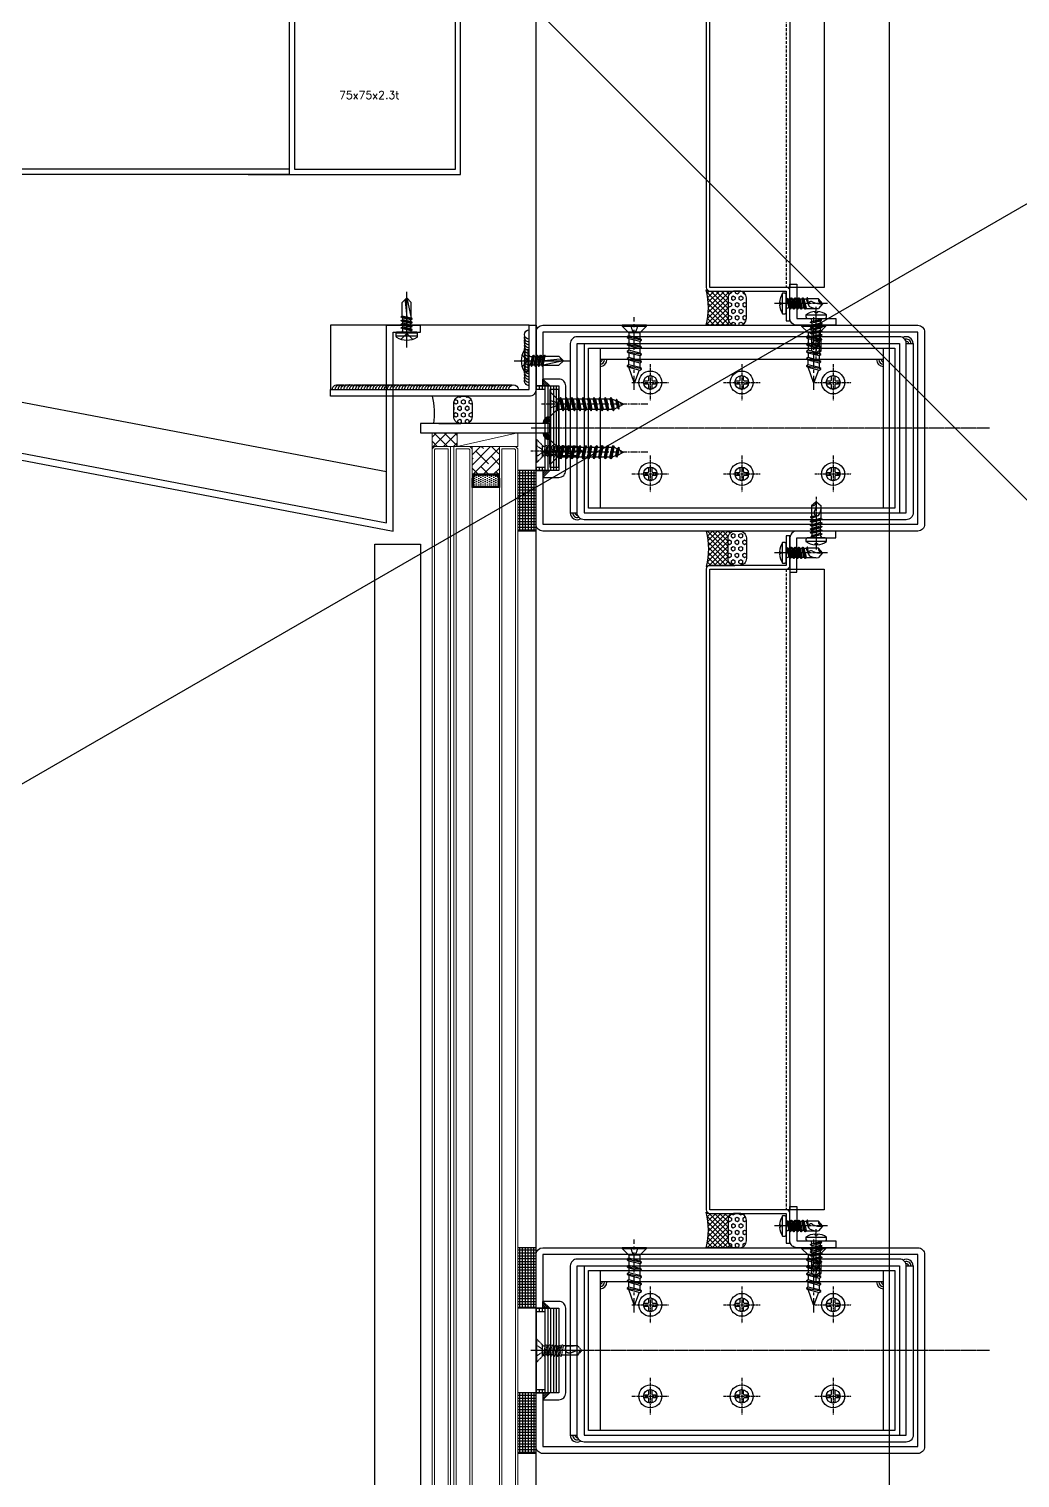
# Model space of a CAD drawing. Extents: x -3378 to 102197, y -3799 to 48702.
# Drawn here: x 78469 to 78903, y 17092 to 17726 of the extents above; entities that cross this region are included whole.
import ezdxf

# ---------------------------------------------------------------- set-up
doc = ezdxf.new("R2010")
doc.units = 0
for name, pattern in [('CEN1', [9, 6, -1, 1, -1]), ('CENTER', [2, 1.25, -0.25, 0.25, -0.25]), ('HIDDEN', [0.375, 0.25, -0.125])]:
    doc.linetypes.add(name, pattern=pattern)
for name, color, linetype in [('24WELD', 55, 'Continuous'), ('ARR', 6, 'Continuous'), ('BCM CL', 14, 'CENTER'), ('BCM-DIM', 54, 'Continuous'), ('BCM-draft', 252, 'Continuous'), ('BCM-EXT', 2, 'Continuous'), ('BCM-Extu', 4, 'Continuous'), ('BCM-SIL', 8, 'Continuous'), ('CENTER', 4, 'CENTER'), ('CL', 14, 'CENTER'), ('GM_SECT_15', 15, 'Continuous'), ('HIDDEN', 9, 'HIDDEN'), ('不鏽鋼板S.S.PANEL', 30, 'Continuous'), ('填縫物 SEALANT', 1, 'Continuous'), ('泡棉', 8, 'Continuous'), ('矽利康', 9, 'Continuous'), ('螺絲 固定五金 FASTENERS', 124, 'Continuous'), ('螺絲、螺栓', 4, 'Continuous'), ('視覺模型鋁擠型暫替', 4, 'Continuous'), ('視覺模型鋁擠型暫替材質文字', 1, 'Continuous'), ('金屬面材 METAL PANEL', 2, 'Continuous'), ('镀锌钢板', 3, 'Continuous'), ('隔熱材 INSULATION', 9, 'HIDDEN')]:
    doc.layers.add(name, color=color, linetype=linetype)
doc.layers.add('BCM-GK', color=252, linetype='Continuous', lineweight=5)
doc.layers.add('BCM-GLA', color=4, linetype='Continuous', lineweight=5)
doc.layers.add('不顯示', color=254, linetype='Continuous', plot=False)
doc.styles.add('DIM', font='simplex.shx', dxfattribs={"bigfont": 'chineset.shx'})
pattern_1 = [(45, (-80931.47096, -992287.45455), (-0.44194173824, 0.44194173824), [])]

# ---------------------------------------------------------------- blocks, each defined once
blk = doc.blocks.new('75x75x2.3t')
at = {"layer": 'GM_SECT_15'}
for points in [[(0, -75), (75, -75), (75, 0), (0, 0)], [(2.3, -72.7), (72.7, -72.7), (72.7, -2.3), (2.3, -2.3)]]:
    blk.add_lwpolyline(points, close=True, dxfattribs=at)
at = {"layer": '不顯示', "linetype": 'Continuous', "insert": (21.79, -38.48), "char_height": 3.5, "attachment_point": 1, "style": 'DIM'}
blk.add_mtext_dynamic_manual_height_columns('75x75x2.3t', width=3.4858, gutter_width=17.5, heights=[0], dxfattribs=at)
blk = doc.blocks.new('*U62')
blk.add_lwpolyline([(5, -0.3), (5, 0), (-5, 0), (-5, -0.3)])
at = {"layer": 'CL'}
blk.add_line((0, -20.87), (0, 2.23), dxfattribs=at)
at = {"layer": 'HIDDEN'}
for p, q in [((-5, -0.3), (-2.5, -2.8)), ((5, -0.3), (-5, -0.3)), ((2.5, -2.8), (-2.5, -2.8)), ((-1.92, -4.04), (-2.46, -4.35)), ((-2.46, -4.35), (-2.46, -4.53)), ((-2.46, -4.53), (-1.92, -4.84)), ((-1.92, -5.47), (-2.46, -5.78)), ((-2.46, -5.78), (-2.46, -5.96)), ((-2.46, -5.96), (-1.92, -6.27)), ((1.92, -3.32), (-1.92, -4.04)), ((-1.92, -4.04), (-1.92, -3.41)), ((1.92, -4.13), (-1.92, -4.84)), ((1.92, -4.75), (-1.92, -5.47)), ((-1.92, -5.47), (-1.92, -4.84)), ((1.92, -5.55), (-1.92, -6.27)), ((1.92, -6.18), (-1.92, -6.89)), ((-1.92, -6.89), (-1.92, -6.27)), ((1.92, -3.32), (2.46, -3.63)), ((2.46, -3.81), (1.92, -4.12)), ((1.92, -4.75), (1.92, -4.12)), ((1.92, -4.75), (2.46, -5.06)), ((2.46, -5.24), (1.92, -5.55)), ((1.92, -6.18), (1.92, -5.55)), ((1.92, -6.18), (2.46, -6.49)), ((2.46, -3.63), (2.46, -3.81)), ((2.46, -5.06), (2.46, -5.24)), ((5, -0.3), (2.5, -2.8)), ((-1.92, -6.89), (-2.46, -7.21)), ((-2.46, -7.21), (-2.46, -7.38)), ((-2.46, -7.38), (-1.92, -7.69)), ((-1.92, -8.32), (-2.46, -8.63)), ((-2.46, -8.63), (-2.46, -8.81)), ((-2.46, -8.81), (-1.92, -9.12)), ((-1.92, -9.75), (-2.46, -10.06)), ((-2.46, -10.06), (-2.46, -10.24)), ((-2.46, -10.24), (-1.92, -10.55)), ((-1.92, -11.18), (-2.46, -11.49)), ((-2.46, -11.49), (-2.46, -11.67)), ((-2.46, -11.67), (-1.92, -11.98)), ((-2.05, -18.3), (-2.05, -11.91)), ((1.92, -6.98), (-1.92, -7.69)), ((1.92, -7.61), (-1.92, -8.32)), ((-1.92, -8.32), (-1.92, -7.69)), ((1.92, -8.41), (-1.92, -9.12)), ((1.92, -9.04), (-1.92, -9.75)), ((-1.92, -9.75), (-1.92, -9.12)), ((1.92, -9.84), (-1.92, -10.55)), ((1.92, -10.46), (-1.92, -11.18)), ((-1.92, -11.18), (-1.92, -10.55)), ((1.92, -11.27), (-1.92, -11.98)), ((2.46, -6.67), (1.92, -6.98)), ((1.92, -7.61), (1.92, -6.98)), ((1.92, -7.61), (2.46, -7.92)), ((2.46, -8.1), (1.92, -8.41)), ((1.92, -9.04), (1.92, -8.41)), ((1.92, -9.04), (2.46, -9.35)), ((2.46, -9.53), (1.92, -9.84)), ((1.92, -10.46), (1.92, -9.84)), ((1.92, -10.46), (2.46, -10.78)), ((2.46, -10.95), (1.92, -11.27)), ((2.05, -18.25), (2.05, -11.19)), ((2.46, -6.49), (2.46, -6.67)), ((2.46, -7.92), (2.46, -8.1)), ((2.46, -9.35), (2.46, -9.53)), ((2.46, -10.78), (2.46, -10.95)), ((-2.05, -18.3), (-1.9, -13.44)), ((0, -20), (-2.05, -18.3)), ((2.05, -18.25), (0, -20))]:
    blk.add_line(p, q, dxfattribs=at)
for points in [[(-2.5, 0), (-1.03, -2.24, 0.216006), (0, -2.8)], [(2.5, 0), (1.03, -2.24, -0.216006), (0, -2.8)]]:
    blk.add_lwpolyline(points, format="xyb", dxfattribs=at)
for points in [[(-1.9, -13.44), (-1.71, -13.23), (-1.43, -13.04), (-1.18, -12.91), (-0.96, -12.83), (-0.77, -12.79), (-0.6, -12.78), (-0.45, -12.79), (-0.31, -12.82), (-0.18, -12.85), (-0.06, -12.89), (0.05, -12.93), (0.16, -12.97), (0.25, -13.02), (0.34, -13.08), (0.42, -13.14), (0.49, -13.2), (0.55, -13.26), (0.61, -13.33), (0.66, -13.4), (0.7, -13.48), (0.75, -13.56), (0.78, -13.64), (0.82, -13.72), (0.86, -13.8), (0.89, -13.89), (0.93, -13.98), (0.96, -14.07), (0.98, -14.16), (1.01, -14.26), (1.02, -14.37), (1.03, -14.48), (1.03, -14.6), (1.01, -14.73), (0.99, -14.86), (0.96, -15.01), (0.92, -15.15), (0.88, -15.31), (0.82, -15.47), (0.77, -15.63), (0.71, -15.8), (0.64, -15.97), (0.57, -16.14), (0.5, -16.32), (0.43, -16.5), (0.36, -16.68), (0.28, -16.86), (0.21, -17.04), (0.14, -17.22), (0.07, -17.41), (0.01, -17.61), (-0.05, -17.85), (-0.09, -18.14), (-0.11, -18.51), (-0.12, -18.97), (-0.1, -19.53), (0, -20)], [(2.05, -18.25), (1.65, -18.31), (1.2, -18.49), (0.87, -18.66), (0.62, -18.82), (0.43, -19), (0.27, -19.23), (0.12, -19.52), (0, -20)]]:
    blk.add_lwpolyline(points, dxfattribs=at)
for centre, radius, start, end in [((-2.62, -3.49), 0.699, 357.95682, 80.16401), ((2.61, -3.48), 0.689, 98.90032, 173.25863)]:
    blk.add_arc(centre, radius, start, end, dxfattribs=at)
blk = doc.blocks.new('A$C19CB1797')
at = {"layer": 'BCM-SIL'}
for p, q in [((3.53, 19.39, 0), (13.03, 19.39, 0)), ((8.28, 24.29, 0), (8.28, 0, 0)), ((3.53, 18.16, 0), (13.03, 18.16, 0)), ((6.49, 17.06, 0), (5.88, 16.71, 0)), ((5.88, 16.71, 0), (10.68, 15.91, 0)), ((5.88, 16.71, 0), (5.88, 16.51, 0)), ((5.88, 16.51, 0), (10.68, 15.72, 0)), ((5.88, 16.51, 0), (6.49, 16.16, 0)), ((6.49, 15.47, 0), (5.88, 15.12, 0)), ((5.88, 15.12, 0), (10.68, 14.32, 0)), ((5.88, 15.12, 0), (5.88, 14.92, 0)), ((5.88, 14.92, 0), (10.68, 14.13, 0)), ((5.88, 14.92, 0), (6.49, 14.57, 0)), ((6.49, 13.88, 0), (5.88, 13.53, 0)), ((5.88, 13.53, 0), (10.68, 12.74, 0)), ((5.88, 13.53, 0), (5.88, 13.33, 0)), ((5.88, 13.33, 0), (10.68, 12.54, 0)), ((5.88, 13.33, 0), (6.49, 12.98, 0)), ((6.49, 17.06, 0), (10.07, 16.26, 0)), ((6.49, 16.16, 0), (10.07, 15.36, 0)), ((6.49, 16.16, 0), (6.49, 15.47, 0)), ((6.49, 15.47, 0), (10.07, 14.68, 0)), ((6.49, 14.57, 0), (10.07, 13.78, 0)), ((6.49, 14.57, 0), (6.49, 13.88, 0)), ((6.49, 13.88, 0), (10.07, 13.09, 0)), ((6.49, 12.98, 0), (10.07, 12.19, 0)), ((6.49, 12.98, 0), (6.49, 12.3, 0)), ((10.07, 17.06, 0), (10.07, 16.26, 0)), ((10.07, 17.06, 0), (10.07, 16.26, 0)), ((10.07, 16.26, 0), (10.68, 15.91, 0)), ((10.68, 15.72, 0), (10.07, 15.36, 0)), ((10.07, 15.36, 0), (10.07, 14.68, 0)), ((10.07, 14.68, 0), (10.68, 14.32, 0)), ((10.68, 14.13, 0), (10.07, 13.78, 0)), ((10.07, 13.78, 0), (10.07, 13.09, 0)), ((10.07, 13.09, 0), (10.68, 12.74, 0)), ((10.68, 15.91, 0), (10.68, 15.72, 0)), ((10.68, 14.32, 0), (10.68, 14.13, 0)), ((10.68, 12.74, 0), (10.68, 12.54, 0)), ((6.49, 12.3, 0), (5.88, 11.94, 0)), ((5.88, 11.94, 0), (10.68, 11.15, 0)), ((5.88, 11.94, 0), (5.88, 11.75, 0)), ((5.88, 11.75, 0), (10.68, 10.95, 0)), ((5.88, 11.75, 0), (6.28, 11.52, 0)), ((8.28, 2.66, 0), (6.28, 11.52, 0)), ((6.28, 11.52, 0), (6.28, 4.66, 0)), ((6.28, 11.52, 0), (10.28, 10.72, 0)), ((6.49, 12.3, 0), (10.07, 11.5, 0)), ((9.03, 4.16, 0), (8.28, 11.12, 0)), ((10.68, 12.54, 0), (10.07, 12.19, 0)), ((10.07, 12.19, 0), (10.07, 11.5, 0)), ((10.07, 11.5, 0), (10.68, 11.15, 0)), ((10.68, 10.95, 0), (10.28, 10.72, 0)), ((10.28, 10.72, 0), (10.28, 4.66, 0)), ((10.68, 11.15, 0), (10.68, 10.95, 0)), ((6.28, 4.66, 0), (8.28, 2.66, 0)), ((8.28, 2.66, 0), (10.28, 4.66, 0)), ((8.28, 2.66, 0), (9.03, 4.16, 0))]:
    blk.add_line(p, q, dxfattribs=at)
at = {"layer": 'BCM-SIL', "elevation": 0}
blk.add_lwpolyline([(12.8, 19.81, 0.297439), (3.75, 19.81, 0.253368), (3.53, 19.39), (3.53, 18.16, 0.414214), (4.03, 17.66), (12.53, 17.66, 0.414214), (13.03, 18.16), (13.03, 19.39, 0.253368)], format="xyb", close=True, dxfattribs=at)
at = {"layer": 'BCM-SIL', "ltscale": 0.1, "elevation": 0}
blk.add_lwpolyline([(5.78, 20.77), (7.8, 18.64, 0.205918), (8.28, 18.43, 0.205918), (8.75, 18.64), (10.78, 20.77)], format="xyb", dxfattribs=at)
at = {"layer": 'BCM-SIL'}
for centre, start, end in [((5.89, 17.06, 0), 0, 90), ((10.67, 17.06, 0), 90, 180)]:
    blk.add_arc(centre, 0.6, start, end, dxfattribs=at)
blk = doc.blocks.new('*u927')
at = {"layer": 'CENTER', "color": 0, "ltscale": 5}
blk.add_line((28.28, 0), (-3.62, 0), dxfattribs=at)
at = {"layer": '螺絲、螺栓', "color": 0, "linetype": 'ByBlock', "ltscale": 0.2}
for p, q in [((0.3, 5.3), (0.3, -5.3)), ((3.1, 2.5), (3.1, -2.5)), ((3.1, 2.39), (4.64, 2.39)), ((5.08, 3.15), (6.34, -3.15)), ((5.7, 2.39), (7.79, 2.39)), ((8.23, 3.15), (9.49, -3.15)), ((8.85, 2.39), (10.94, 2.39)), ((11.38, 3.15), (12.64, -3.15)), ((12, 2.39), (14.09, 2.39)), ((14.53, 3.15), (15.79, -3.15)), ((17.24, 2.39), (15.15, 2.39)), ((17.68, 3.15), (18.94, -3.15)), ((18.17, 2.61), (24.84, 0.24)), ((3.1, -2.39), (5.9, -2.39)), ((6.96, -2.39), (9.05, -2.39)), ((10.11, -2.39), (12.2, -2.39)), ((13.26, -2.39), (15.35, -2.39)), ((16.41, -2.39), (18.5, -2.39)), ((24.84, -0.23), (19.52, -2.25))]:
    blk.add_line(p, q, dxfattribs=at)
blk.add_lwpolyline([(3.1, -2.5), (0.3, -5.3), (0, -5.3), (0, 5.3), (0.3, 5.3), (3.1, 2.5)], dxfattribs=at)
blk.add_lwpolyline([(0, 1.61, -0.048054), (2.67, 0.68, -0.292428), (3.1, 0, -0.292428), (2.67, -0.68, -0.048054), (0, -1.61, -0.048054)], format="xyb", dxfattribs=at)
for points in [[(6.34, -3.15), (5.9, -2.39), (4.64, 2.39), (5.08, 3.15), (5.27, 3.15), (5.7, 2.39), (6.96, -2.39), (6.53, -3.15)], [(9.49, -3.15), (9.05, -2.39), (7.79, 2.39), (8.23, 3.15), (8.42, 3.15), (8.85, 2.39), (10.11, -2.39), (9.68, -3.15)], [(12.64, -3.15), (12.2, -2.39), (10.94, 2.39), (11.38, 3.15), (11.57, 3.15), (12, 2.39), (13.26, -2.39), (12.83, -3.15)], [(15.79, -3.15), (15.35, -2.39), (14.09, 2.39), (14.53, 3.15), (14.72, 3.15), (15.15, 2.39), (16.41, -2.39), (15.98, -3.15)], [(18.94, -3.15), (18.5, -2.39), (17.24, 2.39), (17.68, 3.15), (17.87, 3.15), (18.3, 2.39), (19.56, -2.39), (19.13, -3.15)]]:
    blk.add_lwpolyline(points, close=True, dxfattribs=at)
blk.add_arc((24.75, 0), 0.252, 292.16272, 69.4623, dxfattribs=at)
blk = doc.blocks.new('*U929')
blk.add_blockref('*u927', (0, 0))
blk = doc.blocks.new('橫料01')
at = {"layer": '視覺模型鋁擠型暫替', "linetype": 'Continuous'}
h = blk.add_hatch(dxfattribs=at)
h.set_pattern_fill('ANSI31', color=1, scale=5)
h.set_pattern_definition(pattern_1)
h.paths.add_polyline_path([(-151.5, -26.5), (-148.5, -26.5), (-151.5, -23.5)])
h = blk.add_hatch(dxfattribs=at)
h.set_pattern_fill('ANSI31', color=1, scale=5)
h.set_pattern_definition(pattern_1)
h.paths.add_polyline_path([(-151.5, -66.5), (-148.5, -63.5), (-151.5, -63.5)])
at = {"layer": '視覺模型鋁擠型暫替', "color": 1, "linetype": 'Continuous'}
for points in [[(-148.5, -26.5), (-151.5, -26.5), (-151.5, -23.5), (-148.5, -26.5)], [(-148.5, -63.5), (-151.5, -63.5), (-151.5, -66.5), (-148.5, -63.5)]]:
    blk.add_lwpolyline(points, dxfattribs=at)
at = {"layer": '視覺模型鋁擠型暫替', "color": 7, "linetype": 'Continuous'}
for centre, radius, start, end in [((7.5, -8), 3, 0, 120), ((7.5, -8), 2, 0, 109.47122), ((7.5, -8), 1, 0, 99.59407), ((-136.5, -82.01), 3, 180, 300), ((-136.5, -82.01), 2, 180, 289.47122), ((-136.5, -82.01), 1, 180, 279.59407)]:
    blk.add_arc(centre, radius, start, end, dxfattribs=at)
at = {"layer": '金屬面材 METAL PANEL'}
for points in [[(-151.5, -63.5), (-151.5, -87.01), (12.5, -87.01), (12.5, -3), (-151.49, -3), (-151.5, -26.5), (-154.5, -26.5), (-154.49, -3, -0.414128), (-151.49, 0), (12.5, 0, -0.414214), (15.5, -3), (15.5, -87.01, -0.414214), (12.5, -90.01), (-151.5, -90.01, -0.414214), (-154.5, -87.01), (-154.5, -63.5)], [(-151.5, -66.5), (-144.5, -66.5, 0.414214), (-141.5, -63.5), (-141.5, -26.5, 0.414239), (-144.5, -23.5), (-151.5, -23.5), (-148.5, -26.5), (-144.5, -26.5), (-144.5, -63.5), (-148.5, -63.5)]]:
    blk.add_lwpolyline(points, format="xyb", close=True, dxfattribs=at)
at = {"layer": '镀锌钢板'}
for points in [[(-136.5, -82.01), (-136.5, -8), (4.5, -8), (4.5, -82.01), (7.5, -82.01), (7.5, -8, 0.414214), (4.5, -5), (-136.5, -5, 0.414214), (-139.5, -8), (-139.5, -82.01)], [(10.5, -8), (10.5, -82.01, -0.414214), (7.5, -85.01), (-133.5, -85.01, -0.414214), (-136.5, -82.01), (-136.5, -8), (-133.5, -8), (-133.5, -82.01), (7.5, -82.01), (7.5, -8)]]:
    blk.add_lwpolyline(points, format="xyb", close=True, dxfattribs=at)
at = {"layer": '螺絲 固定五金 FASTENERS', "xscale": -1.000000000000002, "rotation": 90}
for p in [(-111.5, 0), (-33, 0)]:
    blk.add_blockref('*U929', p, dxfattribs=at)
blk = doc.blocks.new('*U35')
blk.add_lwpolyline([(1.22, 0.68), (2.48, 0.68, -0.398336), (3.02, 0.16, -0.027263), (3.02, -0.16, -0.398336), (2.48, -0.68), (1.22, -0.68, 0.414214), (0.68, -1.22), (0.68, -2.48, -0.398336), (0.16, -3.02, -0.027263), (-0.16, -3.02, -0.398336), (-0.68, -2.48), (-0.68, -1.22, 0.414214), (-1.22, -0.68), (-2.48, -0.68, -0.398336), (-3.02, -0.16, -0.027263), (-3.02, 0.16, -0.398336), (-2.48, 0.68), (-1.22, 0.68, 0.414214), (-0.68, 1.22), (-0.68, 2.48, -0.398336), (-0.16, 3.02, -0.027263), (0.16, 3.02, -0.398336), (0.68, 2.48), (0.68, 1.22, 0.414214)], format="xyb", close=True)
blk.add_circle((0, 0), 5)
at = {"layer": 'CL'}
for p, q in [((0, 8.04), (0, -8.04)), ((-8.04, 0), (8.04, 0))]:
    blk.add_line(p, q, dxfattribs=at)
blk = doc.blocks.new('圓孔6mm')
at = {"layer": '視覺模型鋁擠型暫替', "color": 6, "linetype": 'Continuous'}
blk.add_circle((0, 0), 3, dxfattribs=at)
at = {"layer": 'BCM-draft'}
blk.add_blockref('*U35', (0, 0), dxfattribs=at)
blk = doc.blocks.new('4t 托架')
at = {"layer": '視覺模型鋁擠型暫替', "color": 7, "linetype": 'Continuous'}
for centre, radius, start, end in [((14.5, -11.5), 1, 270, 0), ((14.5, -11.5), 2, 270, 0), ((14.5, -11.5), 3, 270, 0), ((138.5, -11.5), 3, 180, 270), ((138.5, -11.5), 2, 180, 270), ((138.5, -11.5), 1, 180, 270)]:
    blk.add_arc(centre, radius, start, end, dxfattribs=at)
at = {"layer": '镀锌钢板', "color": 6, "linetype": 'Continuous'}
for p, q in [((14.5, -6.5), (14.5, -76.51)), ((138.5, -11.5), (14.5, -11.5)), ((138.5, -76.51), (138.5, -6.5))]:
    blk.add_line(p, q, dxfattribs=at)
blk.add_lwpolyline([(9.5, -6.5), (143.5, -6.5), (143.5, -76.51), (9.5, -76.51)], close=True, dxfattribs=at)
at = {"layer": '視覺模型鋁擠型暫替', "linetype": 'Continuous'}
for p in [(36.5, -21.5), (76.5, -21.5), (116.5, -21.5), (36.5, -61.51), (76.5, -61.51), (116.5, -61.51)]:
    blk.add_blockref('圓孔6mm', p, dxfattribs=at)
blk = doc.blocks.new('A$C4E2A2353')
at = {"layer": 'ARR', "color": 0, "linetype": 'CEN1', "ltscale": 0.5}
blk.add_line((42.86, 0), (-3.62, 0), dxfattribs=at)
at = {"layer": 'ARR', "color": 0, "linetype": 'ByBlock', "ltscale": 0.3}
for p, q in [((0.3, -5.3), (0.3, 5.3)), ((3.1, -2.5), (3.1, 2.5)), ((4.38, 2.15), (3.1, 2.15)), ((3.1, 1.24), (3.82, -2.16)), ((4.71, 2.87), (4.38, 2.15)), ((4.38, 2.15), (5.3, -2.16)), ((4.43, 1.96), (5.34, -2.36)), ((5.34, 2.15), (4.71, 2.87)), ((4.71, 2.87), (5.93, -2.88)), ((4.89, 2.06), (5.8, -2.26)), ((6.82, 2.15), (5.34, 2.15)), ((5.34, 2.15), (6.26, -2.16)), ((5.34, 2.15), (6.26, -2.16)), ((7.15, 2.87), (6.82, 2.15)), ((6.82, 2.15), (7.74, -2.16)), ((6.86, 1.96), (7.78, -2.36)), ((7.78, 2.15), (7.15, 2.87)), ((7.15, 2.87), (8.37, -2.88)), ((7.32, 2.06), (8.24, -2.26)), ((9.26, 2.15), (7.78, 2.15)), ((7.78, 2.15), (8.7, -2.16)), ((7.78, 2.15), (8.7, -2.16)), ((9.59, 2.87), (9.26, 2.15)), ((9.26, 2.15), (10.17, -2.16)), ((9.3, 1.96), (10.21, -2.36)), ((10.22, 2.15), (9.59, 2.87)), ((9.59, 2.87), (10.81, -2.88)), ((9.76, 2.06), (10.67, -2.26)), ((11.7, 2.15), (10.22, 2.15)), ((10.22, 2.15), (11.13, -2.16)), ((10.22, 2.15), (11.13, -2.16)), ((12.02, 2.87), (11.7, 2.15)), ((11.7, 2.15), (12.61, -2.16)), ((11.74, 1.96), (12.65, -2.36)), ((12.66, 2.15), (12.02, 2.87)), ((12.02, 2.87), (13.24, -2.88)), ((12.2, 2.06), (13.11, -2.26)), ((14.13, 2.15), (12.66, 2.15)), ((12.66, 2.15), (13.57, -2.16)), ((12.66, 2.15), (13.57, -2.16)), ((14.46, 2.87), (14.13, 2.15)), ((14.13, 2.15), (15.05, -2.16)), ((14.18, 1.96), (15.09, -2.36)), ((15.09, 2.15), (14.46, 2.87)), ((14.46, 2.87), (15.68, -2.88)), ((14.64, 2.06), (15.55, -2.26)), ((16.57, 2.15), (15.09, 2.15)), ((15.09, 2.15), (16.01, -2.16)), ((15.09, 2.15), (16.01, -2.16)), ((16.9, 2.87), (16.57, 2.15)), ((16.57, 2.15), (17.49, -2.16)), ((16.61, 1.96), (17.53, -2.36)), ((17.53, 2.15), (16.9, 2.87)), ((16.9, 2.87), (18.12, -2.88)), ((17.07, 2.06), (17.99, -2.26)), ((19.01, 2.15), (17.53, 2.15)), ((17.53, 2.15), (18.45, -2.16)), ((17.53, 2.15), (18.45, -2.16)), ((19.34, 2.87), (19.01, 2.15)), ((19.01, 2.15), (19.92, -2.16)), ((19.05, 1.96), (19.96, -2.36)), ((19.97, 2.15), (19.34, 2.87)), ((19.34, 2.87), (20.56, -2.88)), ((19.51, 2.06), (20.42, -2.26)), ((21.45, 2.15), (19.97, 2.15)), ((19.97, 2.15), (20.88, -2.16)), ((19.97, 2.15), (20.88, -2.16)), ((21.77, 2.87), (21.45, 2.15)), ((21.77, 2.87), (21.45, 2.15)), ((21.45, 2.15), (22.36, -2.16)), ((21.45, 2.15), (22.36, -2.16)), ((21.49, 1.96), (22.4, -2.36)), ((21.49, 1.96), (22.4, -2.36)), ((22.41, 2.15), (21.77, 2.87)), ((21.77, 2.87), (22.99, -2.88)), ((22.41, 2.15), (21.77, 2.87)), ((21.77, 2.87), (22.99, -2.88)), ((21.95, 2.06), (22.86, -2.26)), ((21.95, 2.06), (22.86, -2.26)), ((23.88, 2.15), (22.41, 2.15)), ((22.41, 2.15), (23.32, -2.16)), ((23.88, 2.15), (22.41, 2.15)), ((22.41, 2.15), (23.32, -2.16)), ((22.41, 2.15), (23.32, -2.16)), ((22.41, 2.15), (23.32, -2.16)), ((24.21, 2.87), (23.88, 2.15)), ((24.21, 2.87), (23.88, 2.15)), ((23.88, 2.15), (24.8, -2.16)), ((23.88, 2.15), (24.8, -2.16)), ((23.93, 1.96), (24.84, -2.36)), ((23.93, 1.96), (24.84, -2.36)), ((24.84, 2.15), (24.21, 2.87)), ((24.21, 2.87), (25.43, -2.88)), ((24.84, 2.15), (24.21, 2.87)), ((24.21, 2.87), (25.43, -2.88)), ((24.38, 2.06), (25.3, -2.26)), ((24.38, 2.06), (25.3, -2.26)), ((26.32, 2.15), (24.84, 2.15)), ((24.84, 2.15), (25.76, -2.16)), ((26.32, 2.15), (24.84, 2.15)), ((24.84, 2.15), (25.76, -2.16)), ((24.84, 2.15), (25.76, -2.16)), ((24.84, 2.15), (25.76, -2.16)), ((26.65, 2.87), (26.32, 2.15)), ((26.65, 2.87), (26.32, 2.15)), ((26.32, 2.15), (27.24, -2.16)), ((26.32, 2.15), (27.24, -2.16)), ((26.36, 1.96), (27.28, -2.36)), ((26.36, 1.96), (27.28, -2.36)), ((27.28, 2.15), (26.65, 2.87)), ((26.65, 2.87), (27.87, -2.88)), ((27.28, 2.15), (26.65, 2.87)), ((26.65, 2.87), (27.87, -2.88)), ((26.82, 2.06), (27.74, -2.26)), ((26.82, 2.06), (27.74, -2.26)), ((28.91, 1.45), (27.28, 2.15)), ((27.28, 2.15), (28.19, -2.16)), ((27.28, 2.15), (28.19, -2.16)), ((27.28, 2.15), (28.19, -2.16)), ((27.28, 2.15), (28.19, -2.16)), ((29.24, 2.17), (28.91, 1.45)), ((28.91, 1.45), (29.52, -1.46)), ((29.96, 0.99), (29.24, 2.17)), ((29.24, 2.17), (30.16, -2.18)), ((32.25, 0), (29.96, 1.25)), ((29.96, 0.99), (30.39, -1)), ((32.26, 0), (32.25, 0)), ((3.1, -1.02), (3.49, -2.88)), ((3.1, -2.44), (3.49, -2.88)), ((3.49, -2.88), (3.82, -2.16)), ((3.82, -2.16), (5.3, -2.16)), ((5.3, -2.16), (5.93, -2.88)), ((5.93, -2.88), (6.26, -2.16)), ((6.26, -2.16), (7.74, -2.16)), ((7.74, -2.16), (8.37, -2.88)), ((8.37, -2.88), (8.7, -2.16)), ((8.7, -2.16), (10.17, -2.16)), ((10.17, -2.16), (10.81, -2.88)), ((10.81, -2.88), (11.13, -2.16)), ((11.13, -2.16), (12.61, -2.16)), ((12.61, -2.16), (13.24, -2.88)), ((13.24, -2.88), (13.57, -2.16)), ((13.57, -2.16), (15.05, -2.16)), ((15.05, -2.16), (15.68, -2.88)), ((15.68, -2.88), (16.01, -2.16)), ((16.01, -2.16), (17.49, -2.16)), ((17.49, -2.16), (18.12, -2.88)), ((18.12, -2.88), (18.45, -2.16)), ((18.45, -2.16), (19.92, -2.16)), ((19.92, -2.16), (20.56, -2.88)), ((20.56, -2.88), (20.88, -2.16)), ((20.88, -2.16), (22.36, -2.16)), ((22.36, -2.16), (22.99, -2.88)), ((22.36, -2.16), (22.99, -2.88)), ((22.99, -2.88), (23.32, -2.16)), ((22.99, -2.88), (23.32, -2.16)), ((23.32, -2.16), (24.8, -2.16)), ((23.32, -2.16), (24.8, -2.16)), ((24.8, -2.16), (25.43, -2.88)), ((24.8, -2.16), (25.43, -2.88)), ((25.43, -2.88), (25.76, -2.16)), ((25.43, -2.88), (25.76, -2.16)), ((25.76, -2.16), (27.24, -2.16)), ((25.76, -2.16), (27.24, -2.16)), ((27.24, -2.16), (27.87, -2.88)), ((27.24, -2.16), (27.87, -2.88)), ((27.87, -2.88), (28.19, -2.16)), ((27.87, -2.88), (28.19, -2.16)), ((28.19, -2.16), (29.52, -1.46)), ((29.52, -1.46), (30.16, -2.18)), ((30.16, -2.18), (30.39, -1)), ((30.39, -1), (32.25, -0.01)), ((32.25, -0.01), (32.26, 0))]:
    blk.add_line(p, q, dxfattribs=at)
blk.add_lwpolyline([(3.1, 2.5), (0.3, 5.3), (0, 5.3), (0, -5.3), (0.3, -5.3), (3.1, -2.5)], dxfattribs=at)
blk.add_lwpolyline([(0, -1.61, 0.048054), (2.67, -0.68, 0.292428), (3.1, 0, 0.292428), (2.67, 0.68, 0.048054), (0, 1.61, 0.048054)], format="xyb", dxfattribs=at)
blk = doc.blocks.new('*U920')
at = {"layer": '螺絲、螺栓', "color": 0, "linetype": 'ByBlock', "xscale": -1, "rotation": 180}
blk.add_blockref('A$C4E2A2353', (0, 0), dxfattribs=at)
blk = doc.blocks.new('玻璃飾條03')
at = {"layer": '視覺模型鋁擠型暫替', "color": 2, "linetype": 'Continuous'}
for centre, radius, start, end in [((56.5, 0), 3, 90, 180), ((56.5, 0), 2.5, 90, 180), ((56.5, 0), 2, 90, 180), ((56.5, 0), 1.5, 90, 180), ((56.5, 0), 1, 90, 180), ((56.5, -4), 3, 180, 270), ((56.5, -4), 2.5, 180, 270), ((56.5, -4), 2, 180, 270), ((56.5, -4), 1.5, 180, 270), ((56.5, -4), 1, 180, 270)]:
    blk.add_arc(centre, radius, start, end, dxfattribs=at)
at = {"layer": '金屬面材 METAL PANEL', "linetype": 'Continuous'}
for points in [[(56.5, -19), (60.5, -19), (60.5, 15), (56.5, 15)], [(0, -4), (56.5, -4), (56.5, 0), (0, 0)]]:
    blk.add_lwpolyline(points, close=True, dxfattribs=at)
at = {"layer": '螺絲 固定五金 FASTENERS', "xscale": -1, "rotation": 180}
blk.add_blockref('*U920', (56.5, 8.5), dxfattribs=at)
at = {"layer": '螺絲 固定五金 FASTENERS'}
blk.add_blockref('*U920', (56.5, -12.5), dxfattribs=at)
blk = doc.blocks.new('*U740')
for centre, end in [((1.1, 34), 196.3529), ((1.2, 36.5), 196.3529), ((1.3, 41.5), 196.3529), ((1.3, 39), 196.3529), ((1.4, 44), 196.3529), ((0.7, 21.5), 196.3529), ((0.8, 24), 196.3529), ((0.9, 29), 196.3529), ((0.9, 26.5), 196.3529), ((1, 31.5), 196.3529), ((0.3, 9), 196.3529), ((0.4, 11.5), 196.3529), ((0.5, 16.5), 196.3529), ((0.5, 14), 196.3529), ((0.6, 19), 196.3529), ((0.1, 4), 268.1431), ((0.2, 6.5), 196.3529)]:
    blk.add_arc(centre, 4, 88.1431, end)
blk = doc.blocks.new('*U741')
for centre, end in [((-156.4, 5.1), 286.3529), ((-153.9, 5), 286.3529), ((-151.4, 4.9), 286.3529), ((-148.9, 4.8), 286.3529), ((-146.4, 4.7), 286.3529), ((-143.9, 4.7), 286.3529), ((-141.4, 4.6), 286.3529), ((-138.9, 4.5), 286.3529), ((-136.4, 4.4), 286.3529), ((-133.9, 4.3), 286.3529), ((-131.4, 4.3), 286.3529), ((-128.9, 4.2), 286.3529), ((-126.4, 4.1), 286.3529), ((-123.9, 4), 286.3529), ((-121.4, 3.9), 286.3529), ((-118.9, 3.9), 286.3529), ((-116.4, 3.8), 286.3529), ((-113.9, 3.7), 286.3529), ((-111.4, 3.6), 286.3529), ((-108.9, 3.5), 286.3529), ((-106.4, 3.5), 286.3529), ((-103.9, 3.4), 286.3529), ((-101.4, 3.3), 286.3529), ((-98.9, 3.2), 286.3529), ((-96.4, 3.1), 286.3529), ((-94, 3), 286.3529), ((-91.5, 3), 286.3529), ((-89, 2.9), 286.3529), ((-86.5, 2.8), 286.3529), ((-84, 2.7), 286.3529), ((-81.5, 2.6), 286.3529), ((-79, 2.6), 286.3529), ((-76.5, 2.5), 286.3529), ((-74, 2.4), 286.3529), ((-71.5, 2.3), 286.3529), ((-69, 2.2), 286.3529), ((-66.5, 2.2), 286.3529), ((-64, 2.1), 286.3529), ((-61.5, 2), 286.3529), ((-59, 1.9), 286.3529), ((-56.5, 1.8), 286.3529), ((-54, 1.7), 286.3529), ((-51.5, 1.7), 286.3529), ((-49, 1.6), 286.3529), ((-46.5, 1.5), 286.3529), ((-44, 1.4), 286.3529), ((-41.5, 1.3), 286.3529), ((-39, 1.3), 286.3529), ((-36.5, 1.2), 286.3529), ((-34, 1.1), 286.3529), ((-31.5, 1), 286.3529), ((-29, 0.9), 286.3529), ((-26.5, 0.9), 286.3529), ((-24, 0.8), 286.3529), ((-21.5, 0.7), 286.3529), ((-19, 0.6), 286.3529), ((-16.5, 0.5), 286.3529), ((-14, 0.5), 286.3529), ((-11.5, 0.4), 286.3529), ((-9, 0.3), 286.3529), ((-6.5, 0.2), 286.3529), ((-4, 0.1), 358.1431)]:
    blk.add_arc(centre, 4, 178.1431, end)
blk = doc.blocks.new('鋁板彎01')
at = {"layer": '金屬面材 METAL PANEL', "linetype": 'Continuous'}
blk.add_line((-3, 0), (-90, 0), dxfattribs=at)
at = {"layer": '金屬面材 METAL PANEL'}
blk.add_line((-90, 0), (-90, -28), dxfattribs=at)
blk.add_lwpolyline([(0, 0), (0, -28, -0.414214), (-3, -31), (-90, -31), (-90, -28), (-3, -28), (-3, 0), (-0.01, 0)], format="xyb", dxfattribs=at)
at = {"layer": '24WELD', "xscale": -0.5062500000000012, "yscale": 0.5062500000000012, "zscale": 0.5062500000000005, "rotation": 178.1430628016458}
for name, p in [('*U740', (-3, -2.03)), ('*U741', (-7.86, -28))]:
    blk.add_blockref(name, p, dxfattribs=at)
at = {"layer": 'BCM-SIL', "rotation": 90}
blk.add_blockref('A$C19CB1797', (14.66, -23.78, 0), dxfattribs=at)
blk = doc.blocks.new('*u55')
at = {"layer": '泡棉'}
h = blk.add_hatch(dxfattribs=at)
h.set_pattern_fill('HEX', color=256, scale=0.3)
h.set_pattern_definition([(0, (-4141.5022, 978.2385), (0, 1.6497784), [0.9525, -1.905]), (120, (-4141.5022, 978.2385), (-1.42875, -0.8248892), [0.9525, -1.905]), (60, (-4140.5497, 978.2385), (-1.42875, 0.8248892), [0.9525, -1.905])])
edge = h.paths.add_edge_path()
edge.add_line((-12, 9.53), (-3, 9.53))
edge.add_arc((-3, 12.53), 3, 270, 360)
edge.add_line((0, 12.53), (0, 14.53))
edge.add_arc((-3, 14.53), 3, 0, 90)
edge.add_line((-3, 17.53), (-12, 17.53))
edge.add_arc((-12, 14.53), 3, 90, 180)
edge.add_line((-15, 14.53), (-15, 12.53))
edge.add_arc((-12, 12.53), 3, 180, 270)
at = {"layer": '矽利康'}
h = blk.add_hatch(dxfattribs=at)
h.set_pattern_fill('ANSI37', color=256, scale=0.5, style=0)
h.set_pattern_definition([(45, (-4141.5022, 978.2385), (-1.122532, 1.122532), []), (135, (-4141.5022, 978.2385), (-1.122532, -1.122532), [])])
edge = h.paths.add_edge_path()
edge.add_arc((-7.73, -32.06), 32.98, 76.43716, 103.56284)
edge.add_arc((-16.6, 1.13), 1.6, 315, 360)
edge.add_line((-15, 1.13), (-15, 12.53))
edge.add_arc((-12, 12.53), 3, 180, 270)
edge.add_line((-12, 9.53), (-3, 9.53))
edge.add_arc((-3, 12.53), 3, 270, 360)
edge.add_line((0, 12.53), (0, 0))
at = {"layer": '泡棉'}
blk.add_lwpolyline([(-12, 9.53), (-3, 9.53, 0.414214), (0, 12.53), (0, 14.53, 0.414214), (-3, 17.53), (-12, 17.53, 0.414214), (-15, 14.53), (-15, 12.53, 0.414214)], format="xyb", close=True, dxfattribs=at)
at = {"layer": '矽利康'}
blk.add_lwpolyline([(0, 0, 0.118914), (-15.47, 0, 0.198912), (-15, 1.13), (-15, 12.53, 0.414214), (-12, 9.53), (-3, 9.53, 0.414214), (0, 12.53)], format="xyb", close=True, dxfattribs=at)
blk = doc.blocks.new('M5x16圓頭自攻')
at = {"layer": 'ARR', "color": 0, "linetype": 'CENTER', "ltscale": 0.87}
blk.add_line((18, 0), (-5.1, 0), dxfattribs=at)
at = {"layer": 'ARR', "color": 0, "linetype": 'ByBlock', "ltscale": 0.3}
for p, q in [((-1.61, -4.5), (-1.61, 4.5)), ((0.5, 2.24), (1.14, 1.9)), ((0.72, 2.13), (1.65, -2.5)), ((1.89, 1.9), (1.14, 1.9)), ((2.24, 2.5), (3.24, -2.5)), ((3.48, 1.9), (2.73, 1.9)), ((3.83, 2.5), (4.83, -2.5)), ((5.07, 1.9), (4.32, 1.9)), ((5.42, 2.5), (6.42, -2.5)), ((6.81, 1.9), (5.91, 1.9)), ((7.16, 2.5), (8.16, -2.5)), ((8.4, 1.9), (7.65, 1.9)), ((8.73, 1.9), (7.98, 1.9)), ((9.08, 2.5), (9.7, -0.6)), ((14.12, 2.1), (9.46, 2.1)), ((15.83, 0.06), (14.12, 2.1)), ((15.83, 0.06), (15.95, 0.06)), ((16, -0.01), (16, 0.01)), ((2.14, -1.9), (2.89, -1.9)), ((3.73, -1.9), (4.48, -1.9)), ((5.32, -1.9), (6.07, -1.9)), ((6.91, -1.9), (7.81, -1.9)), ((8.54, -2.1), (12.91, -2.1)), ((15.83, -0.06), (14.12, -2.1)), ((15.83, -0.06), (15.95, -0.06))]:
    blk.add_line(p, q, dxfattribs=at)
blk.add_lwpolyline([(-2.98, -0.5, 0.134476), (-1.61, -4.5), (-0.58, -4.5, 0.198912), (-0.44, -4.44), (-0.06, -4.06, 0.198912), (0, -3.92), (0, 3.92, 0.198912), (-0.06, 4.06), (-0.44, 4.44, 0.198912), (-0.58, 4.5), (-1.61, 4.5, 0.134562), (-2.98, 0.5), (-2.48, 0.5), (-2.48, -0.5), (-2.98, -0.5)], format="xyb", dxfattribs=at)
blk.add_lwpolyline([(1.14, 1.9), (2.14, -1.9), (1.8, -2.5), (1.65, -2.5), (1.3, -1.9), (0.3, 1.9), (0.5, 2.24)], dxfattribs=at)
for points in [[(3.24, -2.5), (2.89, -1.9), (1.89, 1.9), (2.24, 2.5), (2.39, 2.5), (2.73, 1.9), (3.73, -1.9), (3.39, -2.5)], [(4.83, -2.5), (4.48, -1.9), (3.48, 1.9), (3.83, 2.5), (3.98, 2.5), (4.32, 1.9), (5.32, -1.9), (4.98, -2.5)], [(6.42, -2.5), (6.07, -1.9), (5.07, 1.9), (5.42, 2.5), (5.57, 2.5), (5.91, 1.9), (6.91, -1.9), (6.57, -2.5)], [(8.16, -2.5), (7.81, -1.9), (6.81, 1.9), (7.16, 2.5), (7.31, 2.5), (7.65, 1.9), (8.65, -1.9), (8.31, -2.5)], [(9.08, 2.5), (8.73, 1.9), (9.7, -0.6), (9.46, 2.1), (9.23, 2.5)]]:
    blk.add_lwpolyline(points, close=True, dxfattribs=at)
for centre, radius, start, end in [((0.67, 3.07), 0.874, 220.33884, 257.78016), ((10.86, -0.29), 1.2, 56.15202, 236.15202), ((14.85, 6.88), 7.01, 241.64577, 278.00805), ((15.9, 1.75), 1.82, 168.86169, 267.68654), ((15.95, 0.01), 0.05, 0, 90), ((1.17, -3.34), 1.44, 84.73115, 144.21996), ((13.52, 4.88), 7.01, 241.64577, 274.95411), ((15.95, -0.01), 0.05, 270, 0)]:
    blk.add_arc(centre, radius, start, end, dxfattribs=at)
blk = doc.blocks.new('*U255')
blk.add_blockref('M5x16圓頭自攻', (0, 0))
blk = doc.blocks.new('*U747')
at = {"layer": 'BCM-draft', "linetype": 'HIDDEN', "ltscale": 5}
blk.add_line((16.6, 35), (296.83, 35), dxfattribs=at)
at = {"layer": 'BCM-draft'}
blk.add_lwpolyline([(16.6, 36.6), (296.83, 36.6)], dxfattribs=at)
at = {"layer": '不鏽鋼板S.S.PANEL'}
blk.add_lwpolyline([(298.43, 1.6), (298.43, 35), (311.43, 35), (311.43, 36.6), (298.43, 36.6, 0.414214), (296.83, 35), (296.83, 1.6), (16.6, 1.6), (16.6, 35, 0.414214), (15, 36.6), (2, 36.6), (2, 35), (15, 35), (15, 1.6, 0.414214), (16.6, 0), (296.83, 0, 0.414214)], format="xyb", close=True, dxfattribs=at)
at = {"layer": '金屬面材 METAL PANEL'}
for points in [[(18, 39.6), (3, 39.6), (3, 56.6), (0, 56.6), (0, 39.6, 0.414214), (3, 36.6), (18, 36.6)], [(295.43, 39.6), (310.43, 39.6), (310.43, 56.6), (313.43, 56.6), (313.43, 39.6, -0.414214), (310.43, 36.6), (295.43, 36.6)]]:
    blk.add_lwpolyline(points, format="xyb", close=True, dxfattribs=at)
at = {"layer": '隔熱材 INSULATION', "const_width": 0.2}
blk.add_lwpolyline([(296.83, 35), (296.83, 51.6), (16.6, 51.6), (16.6, 35)], dxfattribs=at)
at = {"layer": '隔熱材 INSULATION'}
blk.add_lwpolyline([(296.83, 1.6), (16.6, 1.6), (16.6, 51.6), (296.83, 51.6)], close=True, dxfattribs=at)
at = {"layer": '填縫物 SEALANT', "extrusion": (0, 0, -1), "zscale": -1}
blk.add_blockref('*u55', (0, 0), dxfattribs=at)
at = {"layer": '填縫物 SEALANT'}
blk.add_blockref('*u55', (313.43, 0), dxfattribs=at)
at = {"layer": '螺絲 固定五金 FASTENERS'}
for p, rotation in [((3, 48.1), 180), ((9.5, 35), 90), ((303.93, 35), 90)]:
    blk.add_blockref('*U255', p, dxfattribs=dict(at, rotation=rotation))
blk.add_blockref('*U255', (310.43, 48.1), dxfattribs=at)
blk = doc.blocks.new('*U745')
at = {"layer": 'BCM-draft', "linetype": 'HIDDEN', "ltscale": 5}
blk.add_line((16.6, 35), (684.95, 35), dxfattribs=at)
at = {"layer": 'BCM-draft'}
blk.add_lwpolyline([(16.6, 36.6), (684.95, 36.6)], dxfattribs=at)
at = {"layer": '不鏽鋼板S.S.PANEL'}
blk.add_lwpolyline([(686.55, 1.6), (686.55, 35), (699.55, 35), (699.55, 36.6), (686.55, 36.6, 0.414214), (684.95, 35), (684.95, 1.6), (16.6, 1.6), (16.6, 35, 0.414214), (15, 36.6), (2, 36.6), (2, 35), (15, 35), (15, 1.6, 0.414214), (16.6, 0), (684.95, 0, 0.414214)], format="xyb", close=True, dxfattribs=at)
at = {"layer": '金屬面材 METAL PANEL'}
blk.add_lwpolyline([(683.55, 39.6), (698.55, 39.6), (698.55, 56.6), (701.55, 56.6), (701.55, 39.6, -0.414214), (698.55, 36.6), (683.55, 36.6)], format="xyb", close=True, dxfattribs=at)
at = {"layer": '隔熱材 INSULATION', "const_width": 0.2}
blk.add_lwpolyline([(684.95, 35), (684.95, 51.6), (16.6, 51.6), (16.6, 35)], dxfattribs=at)
at = {"layer": '隔熱材 INSULATION'}
blk.add_lwpolyline([(684.95, 1.6), (16.6, 1.6), (16.6, 51.6), (684.95, 51.6)], close=True, dxfattribs=at)
at = {"layer": '填縫物 SEALANT'}
blk.add_blockref('*u55', (701.55, 0), dxfattribs=at)
at = {"layer": '螺絲 固定五金 FASTENERS', "rotation": 90}
blk.add_blockref('*U255', (692.05, 35), dxfattribs=at)
at = {"layer": '螺絲 固定五金 FASTENERS'}
blk.add_blockref('*U255', (698.55, 48.1), dxfattribs=at)
blk = doc.blocks.new('外懸包板斷面(東側)')
h = blk.add_hatch()
h.set_pattern_fill('ANSI31', color=9, scale=10, angle=45, style=0)
h.set_pattern_definition([(90, (-63763.3799, -611712.1604), (-1.25, 1e-15), [])])
h.paths.add_polyline_path([(645.5, -47.73), (655.5, -47.73), (655.5, -84.73), (645.5, -84.73), (645.5, -83.23), (649.5, -83.23), (649.5, -49.23), (645.5, -49.23)])
h = blk.add_hatch()
h.set_pattern_fill('ANSI31', color=9, scale=10, angle=45, style=0)
h.set_pattern_definition([(90, (-63763.3799, -612115.6016), (-1.25, 1e-15), [])])
h.paths.add_polyline_path([(645.5, -451.17), (655.5, -451.17), (655.5, -488.17), (645.5, -488.17), (645.5, -486.67), (649.5, -486.67), (649.5, -452.67), (645.5, -452.67)])
at = {"layer": 'BCM-DIM', "linetype": 'Continuous'}
h = blk.add_hatch(dxfattribs=at)
h.set_pattern_fill('ANSI37', color=256, scale=10, angle=45)
h.set_pattern_definition([(90, (-94348.1794, -997946.7235), (-1.25, 0), []), (180, (-94348.1794, -997946.7235), (-1e-16, -1.25), [])])
h.paths.add_polyline_path([(645.5, -84.73), (637.5, -84.73), (637.5, -111.24), (645.5, -111.24)])
h = blk.add_hatch(dxfattribs=at)
h.set_pattern_fill('ANSI37', color=256, scale=10, angle=45)
h.set_pattern_definition([(90, (-94348.2914, -998286.6567), (-1.25, 0), []), (180, (-94348.2914, -998286.6567), (-1e-16, -1.25), [])])
h.paths.add_polyline_path([(645.39, -424.66), (637.39, -424.66), (637.39, -451.17), (645.39, -451.17)])
h = blk.add_hatch(dxfattribs=at)
h.set_pattern_fill('ANSI37', color=256, scale=10, angle=45)
h.set_pattern_definition([(90, (-94348.1794, -998350.1648), (-1.25, 0), []), (180, (-94348.1794, -998350.1648), (-1e-16, -1.25), [])])
h.paths.add_polyline_path([(645.5, -488.17), (637.5, -488.17), (637.5, -514.68), (645.5, -514.68)])
at = {"layer": 'BCM-Extu', "linetype": 'ByBlock'}
h = blk.add_hatch(dxfattribs=at)
h.set_pattern_fill('DOTS', color=8, scale=15, angle=90, style=0)
h.set_pattern_definition([(90, (1174.4122, 2617.7192), (-0.9375, 0.46875), [0, -0.9375])])
h.paths.add_polyline_path([(618.57, -86.73), (618, -88.27), (618, -91.73), (629, -91.73), (629, -88.27), (628.43, -86.73)])
at = {"layer": 'BCM-GK', "linetype": 'ByBlock'}
h = blk.add_hatch(dxfattribs=at)
h.set_pattern_fill('ANSI37', color=256, angle=-180)
h.set_pattern_definition([(225, (-459117.4386, 114234.8576), (2.24506403, -2.24506403), []), (315, (-459117.4386, 114234.8576), (2.24506403, 2.24506403), [])])
h.paths.add_polyline_path([(600, -68.23), (611, -68.23), (611, -74.23), (601, -74.23), (600, -75.23)])
h = blk.add_hatch(dxfattribs=at)
h.set_pattern_fill('ANSI38', color=256, angle=180)
h.set_pattern_definition([(225, (1299993.2597, -122303.5523), (2.24506403, -2.24506403), []), (315, (1299993.2597, -122303.5523), (6.735192091, -2.24506403), [7.9375, -4.7625])])
h.paths.add_polyline_path([(628.78, -86.23), (629.5, -88.18), (629.5, -74.23), (617.5, -74.23), (617.5, -88.18), (618.23, -86.23)])
at = {"layer": '泡棉'}
h = blk.add_hatch(dxfattribs=at)
h.set_pattern_fill('HEX', color=256, scale=0.3, angle=90)
h.set_pattern_definition([(90, (480742.8033, -91585.3973), (-1.6497783946, 1e-16), [0.9525, -1.905]), (210, (480742.8033, -91585.3973), (0.8248891973, -1.4287500004), [0.9525, -1.905]), (150, (480742.8033, -91584.4448), (-0.8248891973, -1.4287500004), [0.9525, -1.905])])
edge = h.paths.add_edge_path()
edge.add_line((609.53, -61.23), (609.53, -55.23))
edge.add_arc((612.53, -55.23), 3, 90, 180, ccw=False)
edge.add_line((612.53, -52.23), (614.53, -52.23))
edge.add_arc((614.53, -55.23), 3, 0, 90, ccw=False)
edge.add_line((617.53, -55.23), (617.53, -61.23))
edge.add_arc((614.53, -61.23), 3, -90, 0, ccw=False)
edge.add_line((614.53, -64.23), (612.53, -64.23))
edge.add_arc((612.53, -61.23), 3, 180, 270, ccw=False)
at = {"color": 6, "linetype": 'Continuous'}
for points in [[(645.5, -47.73), (655.5, -47.73), (655.5, -84.73), (645.5, -84.73), (645.5, -83.23), (649.5, -83.23), (649.5, -49.23), (645.5, -49.23)], [(645.5, -451.17), (655.5, -451.17), (655.5, -488.17), (645.5, -488.17), (645.5, -486.67), (649.5, -486.67), (649.5, -452.67), (645.5, -452.67)]]:
    blk.add_lwpolyline(points, close=True, dxfattribs=at)
at = {"layer": 'BCM CL', "ltscale": 0.5}
for p, q in [((843.88, -66.23), (643.38, -66.23)), ((843.88, -469.67, 0), (643.38, -469.67, 0))]:
    blk.add_line(p, q, dxfattribs=at)
at = {"layer": 'BCM-DIM', "linetype": 'Continuous'}
for p, q in [((645.5, -84.73), (637.5, -84.73)), ((645.5, -111.24), (637.5, -111.24)), ((645.39, -424.67, 0), (637.39, -424.67, 0)), ((645.39, -451.17, 0), (637.39, -451.17, 0)), ((645.38, -488.17, 0), (637.38, -488.17, 0)), ((645.5, -514.68, 0), (637.5, -514.68, 0))]:
    blk.add_line(p, q, dxfattribs=at)
at = {"layer": 'BCM-EXT', "color": 8}
blk.add_lwpolyline([(575, -950.36), (575, -116.95), (595, -116.95), (595, -950.36)], dxfattribs=at)
at = {"layer": 'BCM-Extu', "color": 8, "linetype": 'ByBlock'}
for points in [[(629.5, -88.18), (629.5, -92.23), (617.5, -92.23), (617.5, -88.18), (618.23, -86.23), (628.78, -86.23)], [(628.43, -86.73), (618.57, -86.73), (618, -88.27), (618, -91.73), (629, -91.73), (629, -88.27)]]:
    blk.add_lwpolyline(points, close=True, dxfattribs=at)
at = {"layer": 'BCM-GK'}
blk.add_lwpolyline([(600, -68.23), (611, -68.23), (611, -74.23), (601, -74.23), (600, -75.23), (600, -68.23)], dxfattribs=at)
at = {"layer": 'BCM-GK', "linetype": 'ByBlock'}
for points in [[(611, -74.23), (637.5, -74.23), (637.5, -68.23), (611, -68.23)], [(629.5, -74.23), (629.5, -86.23), (617.5, -86.23), (617.5, -74.23)]]:
    blk.add_lwpolyline(points, close=True, dxfattribs=at)
blk.add_lwpolyline([(611, -74.23), (637.5, -68.23)], dxfattribs=at)
at = {"layer": 'BCM-GLA', "linetype": 'ByBlock'}
for points in [[(600, -964.86), (600, -75.23), (601, -74.23), (608, -74.23), (608, -964.86)], [(617.5, -964.86), (617.5, -75.23), (616.5, -74.23), (609.5, -74.23), (609.5, -964.86)], [(637.5, -964.86), (637.5, -75.23), (636.5, -74.23), (629.5, -74.23), (629.5, -964.86)]]:
    blk.add_lwpolyline(points, dxfattribs=at)
at = {"layer": 'BCM-GLA', "color": 5, "linetype": 'ByBlock'}
for points in [[(601, -964.86), (601, -75.64), (601.41, -75.23), (607, -75.23), (607, -964.86)], [(616.5, -964.86), (616.5, -75.64), (616.09, -75.23), (610.5, -75.23), (610.5, -964.86)], [(636.5, -964.86), (636.5, -75.64), (636.09, -75.23), (630.5, -75.23), (630.5, -964.86)]]:
    blk.add_lwpolyline(points, dxfattribs=at)
at = {"layer": '泡棉'}
blk.add_lwpolyline([(609.53, -61.23), (609.53, -55.23, -0.414214), (612.53, -52.23), (614.53, -52.23, -0.414214), (617.53, -55.23), (617.53, -61.23, -0.414214), (614.53, -64.23), (612.53, -64.23, -0.414214)], format="xyb", close=True, dxfattribs=at)
at = {"layer": '矽利康'}
blk.add_lwpolyline([(602.98, -64.23, -0.001548), (603, -64.23), (612.53, -64.23, -0.414214), (609.53, -61.23), (609.53, -55.23, -0.414214), (612.53, -52.23), (600, -52.23, -0.100485), (600.61, -64.23, -0.100485)], format="xyb", dxfattribs=at)
at = {"layer": '視覺模型鋁擠型暫替', "linetype": 'HIDDEN'}
blk.add_line((537.51, 47.01), (168.28, 47.01), dxfattribs=at)
at = {"layer": '視覺模型鋁擠型暫替', "linetype": 'Continuous'}
for p, q in [((537.51, 44.71), (168.28, 44.71)), ((519.61, 44.71), (594.61, 44.71))]:
    blk.add_line(p, q, dxfattribs=at)
blk.add_lwpolyline([(645.5, -486.67), (649.5, -486.67), (649.5, -452.67), (645.5, -452.67)], close=True, dxfattribs=at)
at = {"layer": '金屬面材 METAL PANEL'}
for p, q in [((580, -107.61), (580, -21.23)), ((580, -21.23), (595, -21.23, 0)), ((583, -111.24), (583, -24.23)), ((583, -24.23, 0), (595, -24.23, 0)), ((595, -24.23), (595, -21.23)), ((402.5, -51.35), (580, -85.22)), ((376.77, -68.84), (580, -107.61)), ((373.27, -71.2, 0), (583, -111.24, 0))]:
    blk.add_line(p, q, dxfattribs=at)
blk.add_lwpolyline([(645.5, -912.14), (645.5, 680.33), (800, 680.33), (800, -912.14)], dxfattribs=at)
at = {"rotation": 270}
for name, p in [('*U745', (720, 680.33)), ('*U747', (720, -111.24))]:
    blk.add_blockref(name, p, dxfattribs=at)
at = {"layer": 'BCM-draft', "xscale": -1.000000000000001, "rotation": 90}
for p in [(645.5, -76.23), (645.5, -469.67, 0)]:
    blk.add_blockref('*U62', p, dxfattribs=at)
at = {"layer": 'BCM-SIL', "rotation": 180}
blk.add_blockref('A$C19CB1797', (597.21, -6.57, 0), dxfattribs=at)
at = {"layer": '視覺模型鋁擠型暫替', "linetype": 'Continuous'}
for name, p in [('橫料01', (800, -21.23)), ('鋁板彎01', (645.51, -21.23)), ('4t 托架', (659, -24.73)), ('玻璃飾條03', (595, -64.23)), ('橫料01', (800, -424.67, 0)), ('4t 托架', (659, -428.17, 0))]:
    blk.add_blockref(name, p, dxfattribs=at)
at = {"layer": '視覺模型鋁擠型暫替材質文字', "linetype": 'Continuous', "rotation": 359.9999972778685}
blk.add_blockref('75x75x2.3t', (537.51, 119.72), dxfattribs=at)

msp = doc.modelspace()

# ---------------------------------------------------------------- linework, layer by layer
at = {"layer": '視覺模型鋁擠型暫替', "linetype": 'Continuous'}
for p, q in [((78173.928, 18252.255), (79176.309, 17249.874)), ((79373.756, 17919.707), (78105.807, 17187.656))]:
    msp.add_line(p, q, dxfattribs=at)

# ---------------------------------------------------------------- block references
msp.add_blockref('外懸包板斷面(東側)', (78045.866, 17617.76, 0), dxfattribs=at)

doc.saveas('drawing.dxf')
